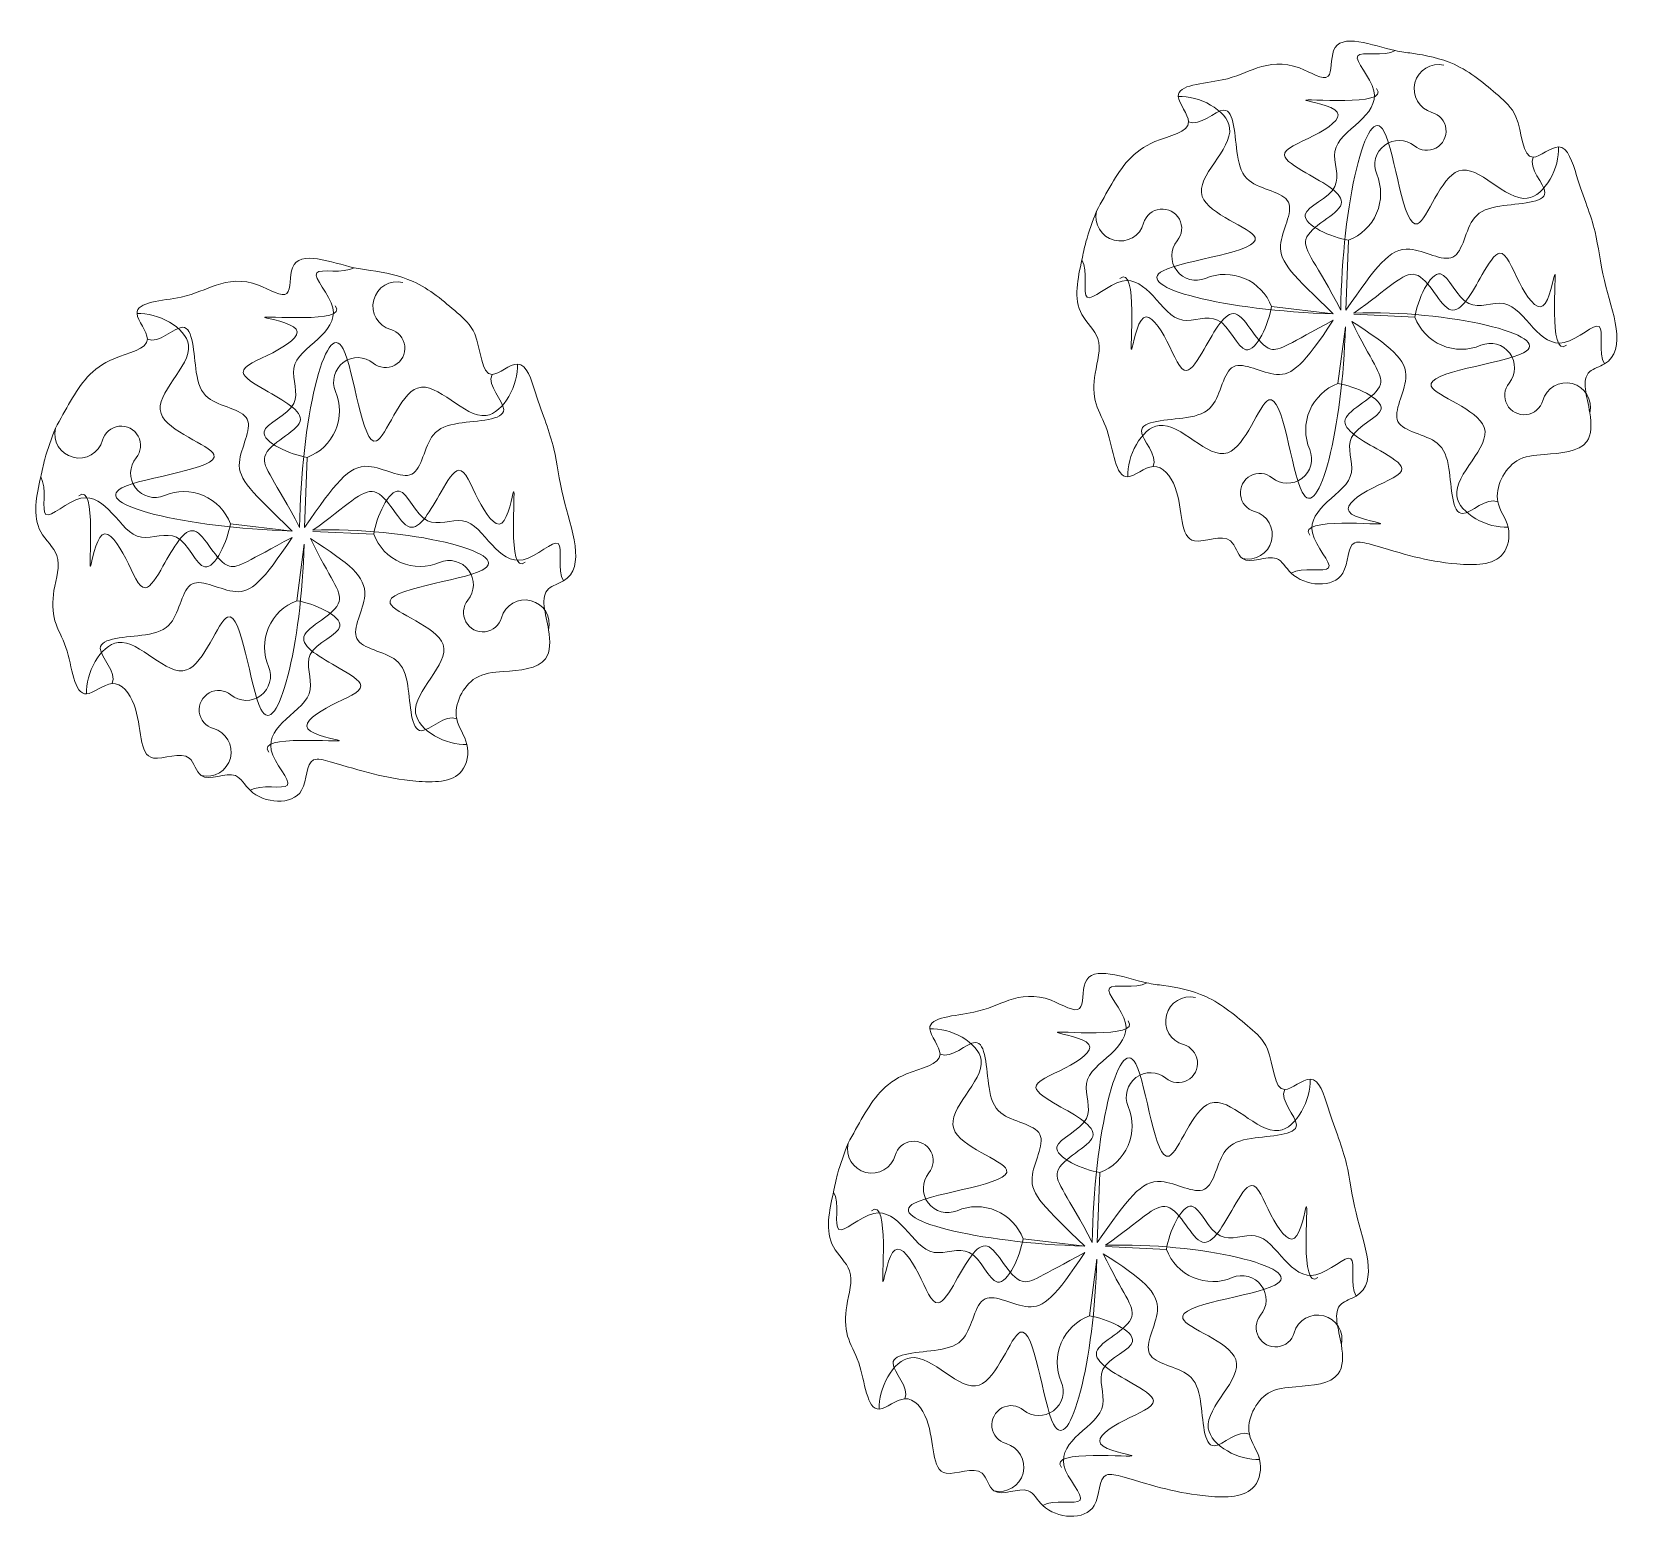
# Model space of a CAD drawing. Header units: metres. Extents: x -8 to 247, y -4 to 148.
# Drawn here: x 233.004 to 237.401, y 50.22 to 54.321 of the extents above; entities that cross this region are included whole.
import ezdxf

# ---------------------------------------------------------------- set-up
doc = ezdxf.new("R2010")
doc.units = ezdxf.units.M
doc.header["$LTSCALE"] = 5
doc.layers.add('800 Espace-vert', color=8, linetype='Continuous', lineweight=5)

msp = doc.modelspace()

# ---------------------------------------------------------------- linework, layer by layer
at = {"layer": '800 Espace-vert', "color": 8}
for points in [[(236.623, 53.5548), (236.6304, 53.7477, 0.4272), (236.7083, 53.9293, -0.784086), (236.8121, 54.0072, 1.231744), (236.8603, 54.0998, -0.979249), (236.8937, 54.2295)], [(236.5889, 53.5447), (236.4186, 53.5646, 0.4272), (236.237, 53.6425, -0.784086), (236.1592, 53.7463, 1.231744), (236.0665, 53.7945, -0.979249), (235.9368, 53.8279)], [(233.7555, 52.9567), (233.7628, 53.1496, 0.4272), (233.8407, 53.3312, -0.784086), (233.9445, 53.4091, 1.231744), (233.9927, 53.5017, -0.979249), (234.0261, 53.6315)], [(236.622, 53.5086), (236.6017, 53.3529, 0.4272), (236.5238, 53.1712, -0.784086), (236.42, 53.0934, 1.231744), (236.3718, 53.0007, -0.979249), (236.3384, 52.871)], [(236.6458, 53.5436), (236.8135, 53.5359, 0.4272), (236.9951, 53.4581, -0.784086), (237.0729, 53.3542, 1.231744), (237.1656, 53.306, -0.979249), (237.2953, 53.2726)], [(233.7213, 52.9467), (233.551, 52.9666, 0.4272), (233.3694, 53.0444, -0.784086), (233.2916, 53.1483, 1.231744), (233.1989, 53.1965, -0.979249), (233.0692, 53.2298)], [(233.7783, 52.9455), (233.9459, 52.9378, 0.4272), (234.1275, 52.86, -0.784086), (234.2053, 52.7561, 1.231744), (234.298, 52.7079, -0.979249), (234.4277, 52.6746)], [(233.7544, 52.9105), (233.7341, 52.7548, 0.4272), (233.6562, 52.5732, -0.784086), (233.5524, 52.4953, 1.231744), (233.5042, 52.4027, -0.979249), (233.4708, 52.2729)], [(235.9387, 50.987), (235.9461, 51.1799, 0.4272), (236.0239, 51.3616, -0.784086), (236.1278, 51.4394, 1.231744), (236.176, 51.5321, -0.979249), (236.2093, 51.6618)], [(235.9045, 50.977), (235.7343, 50.9969, 0.4272), (235.5527, 51.0747, -0.784086), (235.4748, 51.1786, 1.231744), (235.3822, 51.2268, -0.979249), (235.2524, 51.2602)], [(235.9615, 50.9758), (236.1291, 50.9682, 0.4272), (236.3107, 50.8903, -0.784086), (236.3886, 50.7865, 1.231744), (236.4812, 50.7383, -0.979249), (236.611, 50.7049)], [(235.9377, 50.9408), (235.9173, 50.7851, 0.4272), (235.8395, 50.6035, -0.784086), (235.7356, 50.5256, 1.231744), (235.6874, 50.433, -0.979249), (235.6541, 50.3033)]]:
    msp.add_lwpolyline(points, format="xyb", dxfattribs=at)
at = {"layer": '800 Espace-vert', "color": 8, "end_tangent": (-0.150155, -0.988663)}
for points in [[(235.9368, 53.8279), (235.9076, 53.743), (235.8963, 53.6935), (235.8963, 53.5428), (235.9405, 53.4769), (235.9329, 53.3806), (235.9355, 53.2969), (235.9659, 53.2234), (236.0227, 53.096), (236.0928, 53.1244), (236.1535, 53.0663), (236.2068, 52.9193), (236.3056, 52.9193), (236.3384, 52.871), (236.4324, 52.871), (236.4728, 52.8306), (236.6149, 52.8306), (236.6479, 52.9143), (236.6935, 52.9092), (236.9293, 52.856), (237.0561, 52.8838), (237.0703, 52.957), (237.042, 53.0271), (237.0941, 53.1398), (237.1702, 53.1576), (237.2868, 53.193), (237.2953, 53.2726), (237.2953, 53.3856), (237.3357, 53.407), (237.3357, 53.6365), (237.3096, 53.7709), (237.2589, 53.9255), (237.2094, 54.0046), (237.1392, 53.9762), (237.0916, 54.0877), (237.0434, 54.1459), (236.9217, 54.2321), (236.8051, 54.2625), (236.7593, 54.27), (236.5896, 54.27), (236.5744, 54.1992), (236.4958, 54.222), (236.3792, 54.222), (236.2828, 54.189), (236.1617, 54.1436), (236.1901, 54.0735), (236.0977, 54.0192), (235.9786, 53.9026), (235.9368, 53.8279)], [(233.0692, 53.2298), (233.04, 53.1449), (233.0287, 53.0955), (233.0287, 52.9447), (233.073, 52.8788), (233.0653, 52.7825), (233.0679, 52.6989), (233.0983, 52.6254), (233.1551, 52.4979), (233.2252, 52.5263), (233.2859, 52.4682), (233.3392, 52.3212), (233.438, 52.3212), (233.4708, 52.2729), (233.5648, 52.2729), (233.6052, 52.2325), (233.7474, 52.2325), (233.7803, 52.3162), (233.826, 52.3111), (234.0618, 52.2579), (234.1885, 52.2858), (234.2027, 52.3589), (234.1744, 52.429), (234.2266, 52.5417), (234.3026, 52.5595), (234.4192, 52.595), (234.4277, 52.6746), (234.4277, 52.7876), (234.4682, 52.809), (234.4682, 53.0385), (234.4421, 53.1728), (234.3914, 53.3274), (234.3418, 53.4065), (234.2717, 53.3781), (234.224, 53.4896), (234.1758, 53.5479), (234.0541, 53.634), (233.9375, 53.6644), (233.8917, 53.6719), (233.722, 53.6719), (233.7068, 53.6011), (233.6282, 53.6239), (233.5116, 53.6239), (233.4152, 53.591), (233.2941, 53.5455), (233.3225, 53.4754), (233.2301, 53.4212), (233.111, 53.3046), (233.0692, 53.2298)], [(235.2524, 51.2602), (235.2232, 51.1752), (235.212, 51.1258), (235.212, 50.975), (235.2562, 50.9091), (235.2486, 50.8128), (235.2511, 50.7292), (235.2816, 50.6557), (235.3384, 50.5282), (235.4085, 50.5566), (235.4692, 50.4986), (235.5224, 50.3516), (235.6213, 50.3516), (235.6541, 50.3033), (235.7481, 50.3033), (235.7885, 50.2628), (235.9306, 50.2628), (235.9636, 50.3465), (236.0092, 50.3414), (236.245, 50.2882), (236.3718, 50.3161), (236.386, 50.3892), (236.3576, 50.4593), (236.4098, 50.572), (236.4859, 50.5898), (236.6025, 50.6253), (236.611, 50.7049), (236.611, 50.8179), (236.6514, 50.8393), (236.6514, 51.0688), (236.6253, 51.2031), (236.5746, 51.3577), (236.525, 51.4368), (236.4549, 51.4084), (236.4073, 51.5199), (236.3591, 51.5782), (236.2374, 51.6643), (236.1208, 51.6948), (236.0749, 51.7022), (235.9053, 51.7022), (235.8901, 51.6314), (235.8115, 51.6542), (235.6948, 51.6542), (235.5985, 51.6213), (235.4774, 51.5758), (235.5058, 51.5057), (235.4134, 51.4515), (235.2942, 51.3349), (235.2524, 51.2602)]]:
    msp.add_spline(points, degree=3, dxfattribs=at)
at = {"layer": '800 Espace-vert', "color": 8}
for points, start_tangent, end_tangent in [([(236.6304, 53.7477), (236.5117, 53.8181), (236.5933, 53.896), (236.5933, 53.9923), (236.6601, 54.0739), (236.7008, 54.1591), (236.6563, 54.2555), (236.7593, 54.27)], (-0.988246, 0.152873), (0.848237, 0.529617)), ([(236.4186, 53.5646), (236.3482, 53.446), (236.2703, 53.5276), (236.174, 53.5276), (236.0924, 53.5943), (236.0072, 53.6351), (235.9108, 53.5906), (235.8963, 53.6935)], (-0.152873, -0.988246), (-0.529617, 0.848237)), ([(233.7628, 53.1496), (233.6441, 53.2201), (233.7257, 53.2979), (233.7257, 53.3943), (233.7925, 53.4758), (233.8333, 53.561), (233.7888, 53.6574), (233.8917, 53.6719)], (-0.988246, 0.152873), (0.848237, 0.529617)), ([(236.8135, 53.5359), (236.8839, 53.6546), (236.9617, 53.573), (237.0581, 53.573), (237.1396, 53.5063), (237.2249, 53.4655), (237.3212, 53.51), (237.3357, 53.407)], (0.152873, 0.988246), (0.529617, -0.848237)), ([(236.6017, 53.3529), (236.7203, 53.2824), (236.6388, 53.2046), (236.6388, 53.1082), (236.572, 53.0267), (236.5312, 52.9414), (236.5757, 52.8451), (236.4728, 52.8306)], (0.988246, -0.152873), (-0.848237, -0.529617)), ([(233.551, 52.9666), (233.4806, 52.8479), (233.4028, 52.9295), (233.3064, 52.9295), (233.2249, 52.9962), (233.1396, 53.037), (233.0432, 52.9925), (233.0287, 53.0955)], (-0.152873, -0.988246), (-0.529617, 0.848237)), ([(233.9459, 52.9378), (234.0163, 53.0565), (234.0941, 52.9749), (234.1905, 52.9749), (234.272, 52.9082), (234.3573, 52.8674), (234.4537, 52.9119), (234.4682, 52.809)], (0.152873, 0.988246), (0.529617, -0.848237)), ([(233.7341, 52.7548), (233.8527, 52.6844), (233.7712, 52.6065), (233.7712, 52.5102), (233.7044, 52.4286), (233.6636, 52.3434), (233.7081, 52.247), (233.6052, 52.2325)], (0.988246, -0.152873), (-0.848237, -0.529617)), ([(235.9461, 51.1799), (235.8274, 51.2504), (235.909, 51.3282), (235.909, 51.4246), (235.9757, 51.5061), (236.0165, 51.5914), (235.972, 51.6877), (236.0749, 51.7022)], (-0.988246, 0.152873), (0.848237, 0.529617)), ([(235.7343, 50.9969), (235.6638, 50.8782), (235.586, 50.9598), (235.4896, 50.9598), (235.4081, 51.0265), (235.3229, 51.0673), (235.2265, 51.0228), (235.212, 51.1258)], (-0.152873, -0.988246), (-0.529617, 0.848237)), ([(236.1291, 50.9682), (236.1995, 51.0868), (236.2774, 51.0052), (236.3738, 51.0052), (236.4553, 50.9385), (236.5405, 50.8977), (236.6369, 50.9422), (236.6514, 50.8393)], (0.152873, 0.988246), (0.529617, -0.848237)), ([(235.9173, 50.7851), (236.036, 50.7147), (235.9544, 50.6368), (235.9544, 50.5405), (235.8877, 50.4589), (235.8469, 50.3737), (235.8914, 50.2773), (235.7885, 50.2628)], (0.988246, -0.152873), (-0.848237, -0.529617))]:
    msp.add_spline(points, degree=3, dxfattribs=dict(at, start_tangent=start_tangent, end_tangent=end_tangent))
for points, knots in [([(236.6095, 53.5548), (236.5433, 53.6836), (236.4592, 53.7628), (236.6765, 53.8449), (236.5317, 53.9214), (236.4199, 53.9889), (236.5328, 54.0279), (236.652, 54.1085), (236.3805, 54.152), (236.7488, 54.1141), (236.7077, 54.1652)], [0.0744867, 0.0744867, 0.0744867, 0.0744867, 0.1495528, 0.2410693, 0.3276488, 0.3787428, 0.4435491, 0.5045603, 0.565983, 0.6971639, 0.6971639, 0.6971639, 0.6971639]), ([(236.5889, 53.5447), (236.2907, 53.5539), (235.8612, 53.6613), (236.534, 53.7302), (236.1156, 53.8575), (236.3946, 54.0565), (236.2169, 54.1468), (236.1617, 54.1436)], [0.0704952, 0.0704952, 0.0704952, 0.0704952, 0.3393282, 0.5190437, 0.6420225, 0.777522, 0.8880707, 0.8880707, 0.8880707, 0.8880707]), ([(236.6095, 53.5548), (236.6121, 53.8447), (236.7252, 54.3235), (236.7959, 53.6323), (236.9232, 54.0507), (237.1222, 53.7717), (237.2125, 53.9494), (237.2094, 54.0046)], [0.0549495, 0.0549495, 0.0549495, 0.0549495, 0.3393282, 0.5190437, 0.6420225, 0.777522, 0.8880707, 0.8880707, 0.8880707, 0.8880707]), ([(236.5889, 53.5447), (236.4776, 53.6526), (236.4081, 53.7138), (236.5119, 53.8756), (236.3498, 53.89), (236.3167, 53.9903), (236.3174, 54.1641), (236.2209, 54.0589), (236.1901, 54.0735)], [0.0720515, 0.0720515, 0.0720515, 0.0720515, 0.1678602, 0.2482666, 0.3303165, 0.3817986, 0.4682474, 0.5364474, 0.5364474, 0.5364474, 0.5364474]), ([(236.623, 53.5548), (236.707, 53.6741), (236.7689, 53.765), (236.9414, 53.6545), (236.9558, 53.8165), (237.056, 53.8497), (237.2298, 53.8489), (237.1247, 53.9454), (237.1392, 53.9762)], [0.0551562, 0.0551562, 0.0551562, 0.0551562, 0.1678602, 0.2482666, 0.3303165, 0.3817986, 0.4682474, 0.5364474, 0.5364474, 0.5364474, 0.5364474]), ([(236.5889, 53.5271), (236.4676, 53.4633), (236.3983, 53.4073), (236.3214, 53.6107), (236.2449, 53.4659), (236.1774, 53.3542), (236.1384, 53.467), (236.0578, 53.5863), (236.0143, 53.3147), (236.0522, 53.6831), (236.0011, 53.6419)], [0.0906769, 0.0906769, 0.0906769, 0.0906769, 0.1495528, 0.2410693, 0.3276488, 0.3787428, 0.4435491, 0.5045603, 0.565983, 0.6971639, 0.6971639, 0.6971639, 0.6971639]), ([(236.6458, 53.5471), (236.7404, 53.613), (236.8255, 53.7151), (236.9106, 53.4898), (236.9872, 53.6347), (237.0547, 53.7464), (237.0936, 53.6335), (237.1743, 53.5143), (237.2177, 53.7859), (237.1798, 53.4175), (237.2309, 53.4586)], [0.0651946, 0.0651946, 0.0651946, 0.0651946, 0.1495528, 0.2410693, 0.3276488, 0.3787428, 0.4435491, 0.5045603, 0.565983, 0.6971639, 0.6971639, 0.6971639, 0.6971639]), ([(233.7213, 52.9467), (233.4231, 52.9558), (232.9936, 53.0633), (233.6664, 53.1321), (233.248, 53.2594), (233.5271, 53.4584), (233.3493, 53.5487), (233.2941, 53.5455)], [0.0704952, 0.0704952, 0.0704952, 0.0704952, 0.3393282, 0.5190437, 0.6420225, 0.777522, 0.8880707, 0.8880707, 0.8880707, 0.8880707]), ([(233.7419, 52.9567), (233.6757, 53.0855), (233.5916, 53.1647), (233.8089, 53.2468), (233.6641, 53.3234), (233.5523, 53.3908), (233.6652, 53.4298), (233.7845, 53.5104), (233.5129, 53.5539), (233.8812, 53.516), (233.8401, 53.5671)], [0.0744867, 0.0744867, 0.0744867, 0.0744867, 0.1495528, 0.2410693, 0.3276488, 0.3787428, 0.4435491, 0.5045603, 0.565983, 0.6971639, 0.6971639, 0.6971639, 0.6971639]), ([(236.6458, 53.5471), (236.9019, 53.5562), (237.3941, 53.4416), (236.6981, 53.3704), (237.1165, 53.2431), (236.8374, 53.0441), (237.0151, 52.9538), (237.0703, 52.957)], [0.0508204, 0.0508204, 0.0508204, 0.0508204, 0.3393282, 0.5190437, 0.6420225, 0.777522, 0.8880707, 0.8880707, 0.8880707, 0.8880707]), ([(233.7213, 52.9467), (233.61, 53.0545), (233.5405, 53.1157), (233.6443, 53.2776), (233.4822, 53.292), (233.4491, 53.3922), (233.4498, 53.566), (233.3534, 53.4609), (233.3225, 53.4754)], [0.0720515, 0.0720515, 0.0720515, 0.0720515, 0.1678602, 0.2482666, 0.3303165, 0.3817986, 0.4682474, 0.5364474, 0.5364474, 0.5364474, 0.5364474]), ([(233.7419, 52.9567), (233.7445, 53.2467), (233.8576, 53.7254), (233.9284, 53.0342), (234.0556, 53.4526), (234.2546, 53.1736), (234.345, 53.3513), (234.3418, 53.4065)], [0.0549495, 0.0549495, 0.0549495, 0.0549495, 0.3393282, 0.5190437, 0.6420225, 0.777522, 0.8880707, 0.8880707, 0.8880707, 0.8880707]), ([(236.622, 53.5086), (236.6148, 53.2344), (236.5056, 52.7897), (236.4361, 53.4683), (236.3089, 53.0499), (236.1098, 53.3289), (236.0195, 53.1512), (236.0227, 53.096)], [0.0656118, 0.0656118, 0.0656118, 0.0656118, 0.3393282, 0.5190437, 0.6420225, 0.777522, 0.8880707, 0.8880707, 0.8880707, 0.8880707]), ([(236.5889, 53.5271), (236.5073, 53.4051), (236.4469, 53.346), (236.2907, 53.4461), (236.2763, 53.2841), (236.176, 53.2509), (236.0022, 53.2517), (236.1074, 53.1552), (236.0928, 53.1244)], [0.0811059, 0.0811059, 0.0811059, 0.0811059, 0.1678602, 0.2482666, 0.3303165, 0.3817986, 0.4682474, 0.5364474, 0.5364474, 0.5364474, 0.5364474]), ([(236.6397, 53.524), (236.6928, 53.4131), (236.7694, 53.3364), (236.5556, 53.2557), (236.7004, 53.1791), (236.8121, 53.1117), (236.6993, 53.0727), (236.58, 52.992), (236.8516, 52.9486), (236.4833, 52.9865), (236.5244, 52.9354)], [0.0785979, 0.0785979, 0.0785979, 0.0785979, 0.1495528, 0.2410693, 0.3276488, 0.3787428, 0.4435491, 0.5045603, 0.565983, 0.6971639, 0.6971639, 0.6971639, 0.6971639]), ([(236.6397, 53.524), (236.7462, 53.4548), (236.828, 53.3931), (236.7202, 53.2249), (236.8823, 53.2105), (236.9154, 53.1103), (236.9147, 52.9365), (237.0111, 53.0416), (237.042, 53.0271)], [0.0620524, 0.0620524, 0.0620524, 0.0620524, 0.1678602, 0.2482666, 0.3303165, 0.3817986, 0.4682474, 0.5364474, 0.5364474, 0.5364474, 0.5364474]), ([(233.7555, 52.9567), (233.8394, 53.0761), (233.9014, 53.1669), (234.0738, 53.0564), (234.0882, 53.2184), (234.1885, 53.2516), (234.3622, 53.2508), (234.2571, 53.3473), (234.2717, 53.3781)], [0.0551562, 0.0551562, 0.0551562, 0.0551562, 0.1678602, 0.2482666, 0.3303165, 0.3817986, 0.4682474, 0.5364474, 0.5364474, 0.5364474, 0.5364474]), ([(233.7783, 52.949), (233.8728, 53.0149), (233.9579, 53.117), (234.0431, 52.8918), (234.1196, 53.0366), (234.1871, 53.1483), (234.226, 53.0355), (234.3067, 52.9162), (234.3502, 53.1878), (234.3122, 52.8194), (234.3634, 52.8606)], [0.0651946, 0.0651946, 0.0651946, 0.0651946, 0.1495528, 0.2410693, 0.3276488, 0.3787428, 0.4435491, 0.5045603, 0.565983, 0.6971639, 0.6971639, 0.6971639, 0.6971639]), ([(233.7213, 52.929), (233.6, 52.8652), (233.5307, 52.8092), (233.4538, 53.0127), (233.3773, 52.8678), (233.3098, 52.7561), (233.2709, 52.8689), (233.1902, 52.9882), (233.1467, 52.7166), (233.1846, 53.085), (233.1335, 53.0439)], [0.0906769, 0.0906769, 0.0906769, 0.0906769, 0.1495528, 0.2410693, 0.3276488, 0.3787428, 0.4435491, 0.5045603, 0.565983, 0.6971639, 0.6971639, 0.6971639, 0.6971639]), ([(233.7783, 52.949), (234.0343, 52.9581), (234.5265, 52.8435), (233.8305, 52.7723), (234.2489, 52.645), (233.9698, 52.446), (234.1476, 52.3557), (234.2027, 52.3589)], [0.0508204, 0.0508204, 0.0508204, 0.0508204, 0.3393282, 0.5190437, 0.6420225, 0.777522, 0.8880707, 0.8880707, 0.8880707, 0.8880707]), ([(233.7544, 52.9105), (233.7472, 52.6363), (233.638, 52.1916), (233.5685, 52.8702), (233.4413, 52.4518), (233.2423, 52.7308), (233.1519, 52.5531), (233.1551, 52.4979)], [0.0656118, 0.0656118, 0.0656118, 0.0656118, 0.3393282, 0.5190437, 0.6420225, 0.777522, 0.8880707, 0.8880707, 0.8880707, 0.8880707]), ([(233.7213, 52.929), (233.6398, 52.807), (233.5793, 52.7479), (233.4231, 52.848), (233.4087, 52.686), (233.3084, 52.6528), (233.1347, 52.6536), (233.2398, 52.5571), (233.2252, 52.5263)], [0.0811059, 0.0811059, 0.0811059, 0.0811059, 0.1678602, 0.2482666, 0.3303165, 0.3817986, 0.4682474, 0.5364474, 0.5364474, 0.5364474, 0.5364474]), ([(233.7721, 52.9259), (233.8252, 52.815), (233.9018, 52.7384), (233.688, 52.6576), (233.8328, 52.581), (233.9446, 52.5136), (233.8317, 52.4746), (233.7124, 52.394), (233.984, 52.3505), (233.6157, 52.3884), (233.6568, 52.3373)], [0.0785979, 0.0785979, 0.0785979, 0.0785979, 0.1495528, 0.2410693, 0.3276488, 0.3787428, 0.4435491, 0.5045603, 0.565983, 0.6971639, 0.6971639, 0.6971639, 0.6971639]), ([(233.7721, 52.9259), (233.8786, 52.8567), (233.9604, 52.795), (233.8526, 52.6269), (234.0147, 52.6125), (234.0478, 52.5122), (234.0471, 52.3384), (234.1435, 52.4436), (234.1744, 52.429)], [0.0620524, 0.0620524, 0.0620524, 0.0620524, 0.1678602, 0.2482666, 0.3303165, 0.3817986, 0.4682474, 0.5364474, 0.5364474, 0.5364474, 0.5364474]), ([(235.9045, 50.977), (235.6063, 50.9861), (235.1768, 51.0936), (235.8497, 51.1624), (235.4313, 51.2897), (235.7103, 51.4887), (235.5326, 51.579), (235.4774, 51.5758)], [0.0704952, 0.0704952, 0.0704952, 0.0704952, 0.3393282, 0.5190437, 0.6420225, 0.777522, 0.8880707, 0.8880707, 0.8880707, 0.8880707]), ([(235.9251, 50.987), (235.8589, 51.1158), (235.7748, 51.195), (235.9922, 51.2771), (235.8473, 51.3537), (235.7356, 51.4211), (235.8484, 51.4601), (235.9677, 51.5408), (235.6961, 51.5842), (236.0645, 51.5463), (236.0234, 51.5974)], [0.0744867, 0.0744867, 0.0744867, 0.0744867, 0.1495528, 0.2410693, 0.3276488, 0.3787428, 0.4435491, 0.5045603, 0.565983, 0.6971639, 0.6971639, 0.6971639, 0.6971639]), ([(235.9251, 50.987), (235.9278, 51.277), (236.0409, 51.7557), (236.1116, 51.0645), (236.2389, 51.4829), (236.4379, 51.2039), (236.5282, 51.3816), (236.525, 51.4368)], [0.0549495, 0.0549495, 0.0549495, 0.0549495, 0.3393282, 0.5190437, 0.6420225, 0.777522, 0.8880707, 0.8880707, 0.8880707, 0.8880707]), ([(235.9045, 50.977), (235.7932, 51.0848), (235.7238, 51.146), (235.8275, 51.3079), (235.6655, 51.3223), (235.6323, 51.4225), (235.6331, 51.5963), (235.5366, 51.4912), (235.5058, 51.5057)], [0.0720515, 0.0720515, 0.0720515, 0.0720515, 0.1678602, 0.2482666, 0.3303165, 0.3817986, 0.4682474, 0.5364474, 0.5364474, 0.5364474, 0.5364474]), ([(235.9387, 50.987), (236.0227, 51.1064), (236.0846, 51.1972), (236.2571, 51.0867), (236.2714, 51.2487), (236.3717, 51.2819), (236.5455, 51.2811), (236.4403, 51.3776), (236.4549, 51.4084)], [0.0551562, 0.0551562, 0.0551562, 0.0551562, 0.1678602, 0.2482666, 0.3303165, 0.3817986, 0.4682474, 0.5364474, 0.5364474, 0.5364474, 0.5364474]), ([(235.9615, 50.9793), (236.0561, 51.0452), (236.1412, 51.1474), (236.2263, 50.9221), (236.3029, 51.0669), (236.3703, 51.1786), (236.4093, 51.0658), (236.4899, 50.9465), (236.5334, 51.2181), (236.4955, 50.8497), (236.5466, 50.8909)], [0.0651946, 0.0651946, 0.0651946, 0.0651946, 0.1495528, 0.2410693, 0.3276488, 0.3787428, 0.4435491, 0.5045603, 0.565983, 0.6971639, 0.6971639, 0.6971639, 0.6971639]), ([(235.9045, 50.9593), (235.7832, 50.8956), (235.7139, 50.8396), (235.6371, 51.043), (235.5605, 50.8981), (235.4931, 50.7864), (235.4541, 50.8993), (235.3735, 51.0185), (235.33, 50.7469), (235.3679, 51.1153), (235.3168, 51.0742)], [0.0906769, 0.0906769, 0.0906769, 0.0906769, 0.1495528, 0.2410693, 0.3276488, 0.3787428, 0.4435491, 0.5045603, 0.565983, 0.6971639, 0.6971639, 0.6971639, 0.6971639]), ([(235.9045, 50.9593), (235.823, 50.8373), (235.7625, 50.7782), (235.6063, 50.8783), (235.5919, 50.7163), (235.4917, 50.6831), (235.3179, 50.6839), (235.4231, 50.5874), (235.4085, 50.5566)], [0.0811059, 0.0811059, 0.0811059, 0.0811059, 0.1678602, 0.2482666, 0.3303165, 0.3817986, 0.4682474, 0.5364474, 0.5364474, 0.5364474, 0.5364474]), ([(235.9553, 50.9562), (236.0085, 50.8453), (236.085, 50.7687), (235.8712, 50.6879), (236.0161, 50.6114), (236.1278, 50.5439), (236.015, 50.5049), (235.8957, 50.4243), (236.1673, 50.3808), (235.7989, 50.4187), (235.84, 50.3676)], [0.0785979, 0.0785979, 0.0785979, 0.0785979, 0.1495528, 0.2410693, 0.3276488, 0.3787428, 0.4435491, 0.5045603, 0.565983, 0.6971639, 0.6971639, 0.6971639, 0.6971639]), ([(235.9553, 50.9562), (236.0618, 50.887), (236.1436, 50.8253), (236.0359, 50.6572), (236.1979, 50.6428), (236.2311, 50.5425), (236.2303, 50.3687), (236.3268, 50.4739), (236.3576, 50.4593)], [0.0620524, 0.0620524, 0.0620524, 0.0620524, 0.1678602, 0.2482666, 0.3303165, 0.3817986, 0.4682474, 0.5364474, 0.5364474, 0.5364474, 0.5364474]), ([(235.9615, 50.9793), (236.2176, 50.9884), (236.7097, 50.8738), (236.0137, 50.8026), (236.4321, 50.6754), (236.1531, 50.4763), (236.3308, 50.386), (236.386, 50.3892)], [0.0508204, 0.0508204, 0.0508204, 0.0508204, 0.3393282, 0.5190437, 0.6420225, 0.777522, 0.8880707, 0.8880707, 0.8880707, 0.8880707]), ([(235.9377, 50.9408), (235.9304, 50.6666), (235.8212, 50.2219), (235.7518, 50.9005), (235.6245, 50.4821), (235.4255, 50.7611), (235.3352, 50.5834), (235.3384, 50.5282)], [0.0656118, 0.0656118, 0.0656118, 0.0656118, 0.3393282, 0.5190437, 0.6420225, 0.777522, 0.8880707, 0.8880707, 0.8880707, 0.8880707])]:
    msp.add_open_spline(points, degree=3, knots=knots, dxfattribs=at)

doc.saveas('drawing.dxf')
